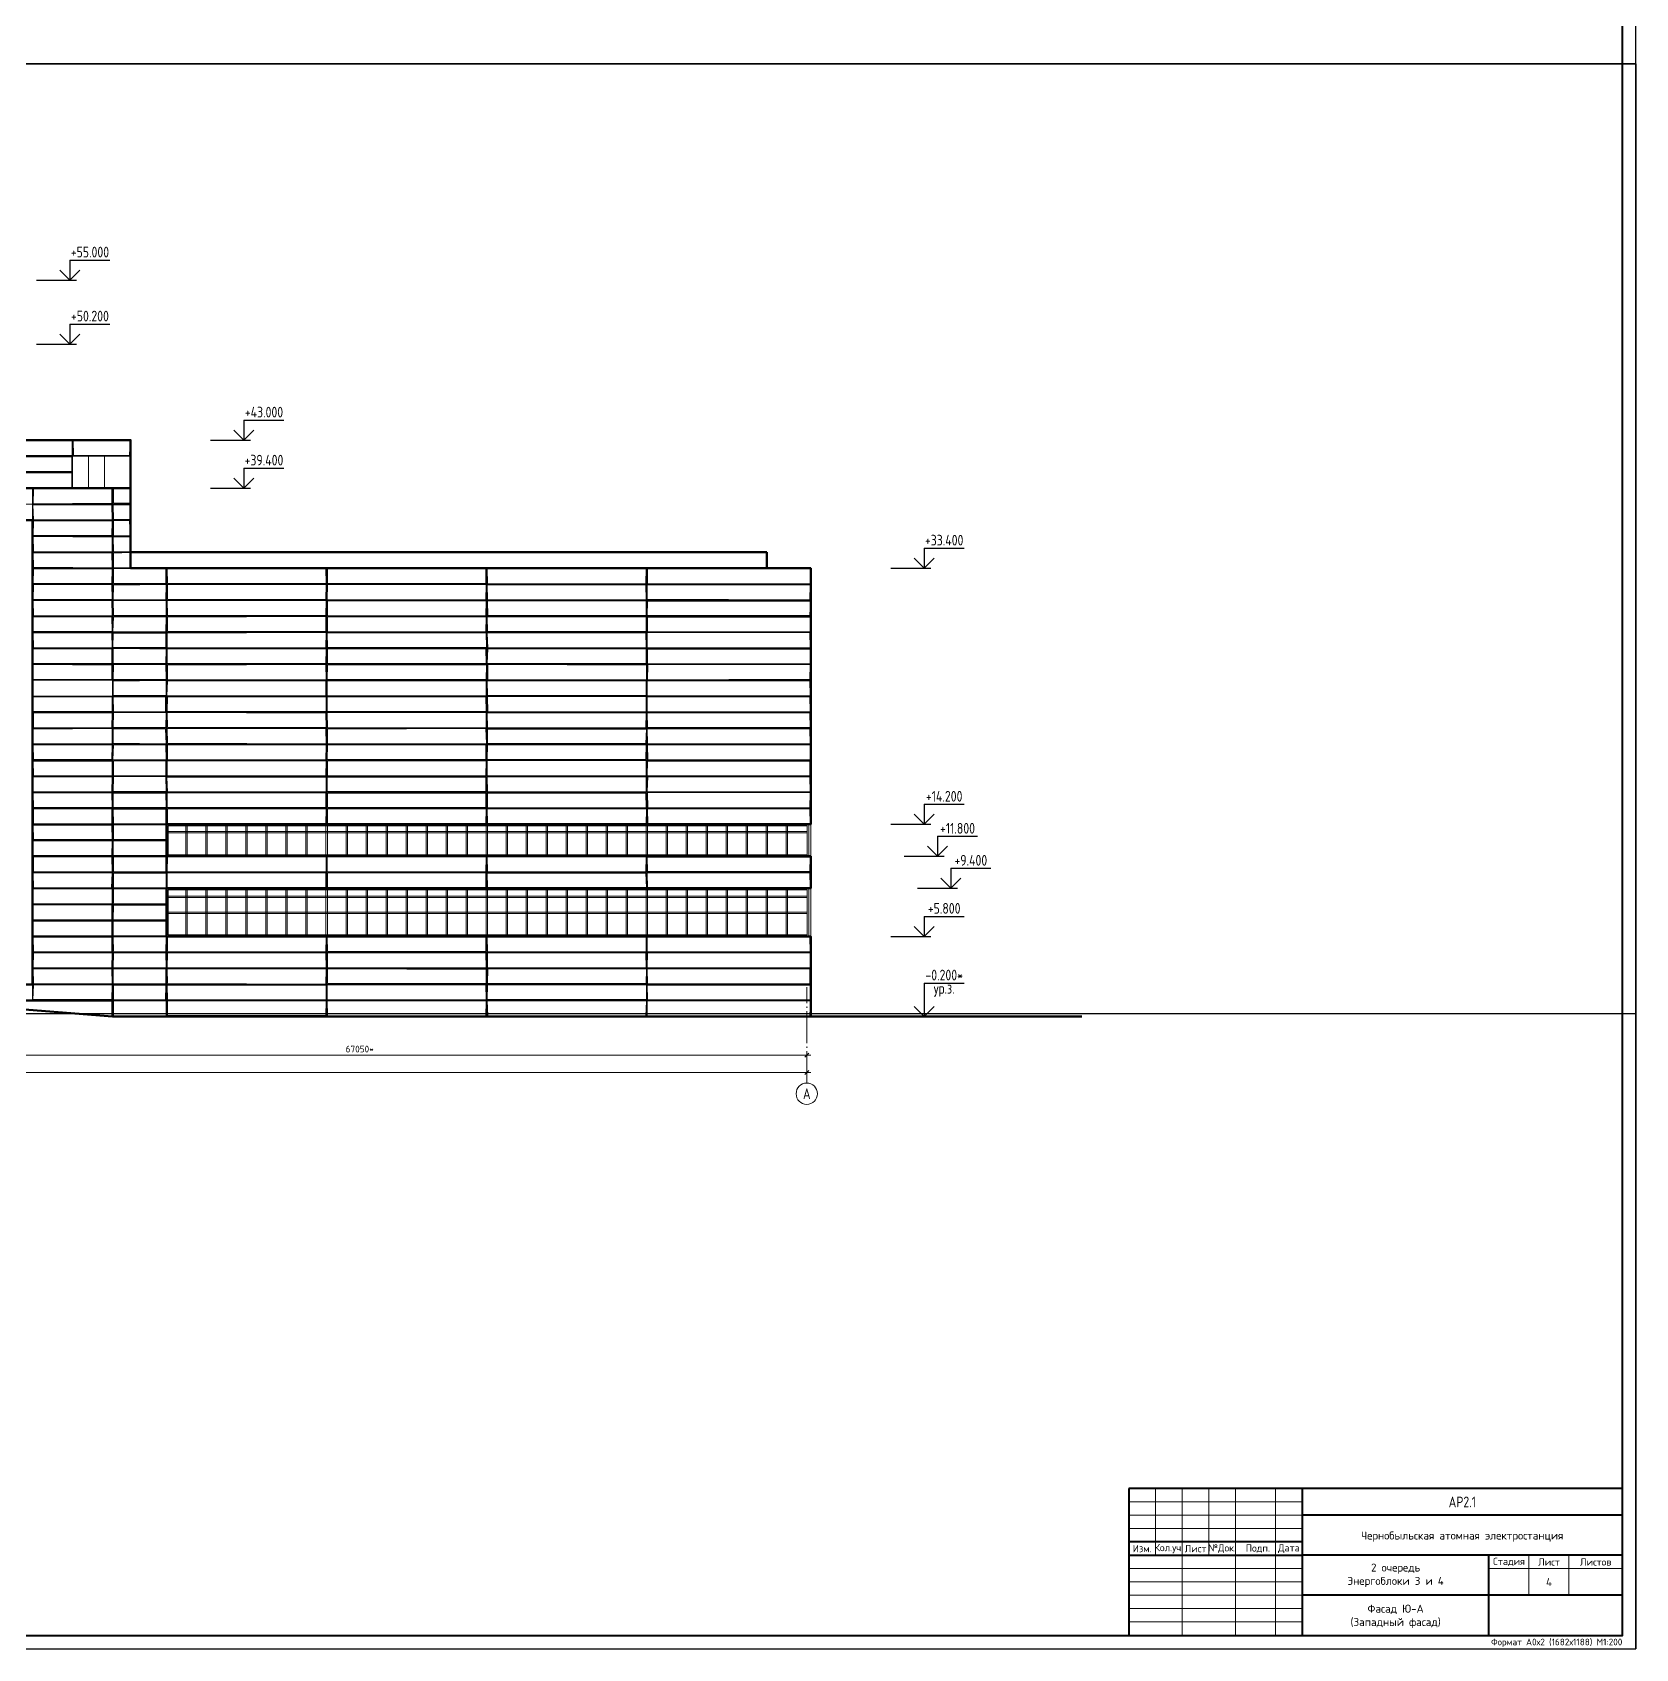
# Model space of a CAD drawing. Extents: x -50000 to 1632000, y -47600 to 308800.
# Drawn here: x 1511780 to 1632000, y -47600 to 73571 of the extents above; entities that cross this region are included whole.
import ezdxf
from ezdxf.enums import TextEntityAlignment as Align

# ---------------------------------------------------------------- set-up
doc = ezdxf.new("R2010")
doc.units = 0
doc.header["$MEASUREMENT"] = 0
doc.linetypes.add('ACAD_ISO04W100', pattern=[30, 24, -3, 0, -3])
doc.layers.get('Defpoints').update_dxf_attribs({"color": 6})
doc.layers.add('1', color=7, linetype='Continuous')
doc.layers.add('2', color=7, linetype='Continuous')
doc.styles.get("Standard").update_dxf_attribs({"font": 'isocpeur.ttf'})
doc.dimstyles.get("Standard").update_dxf_attribs({"dimscale": 200, "dimtxt": 2.5, "dimasz": 1.5, "dimexe": 1.5, "dimexo": 5, "dimgap": 1, "dimtad": 1, "dimtoh": 1, "dimdec": 0, "dimrnd": 10, "dimzin": 0, "dimtxsty": 'Standard', "dimblk": 'OBLIQUE', "dimcen": 1, "dimdle": 1.5, "dimclrd": 256, "dimclre": 256, "dimclrt": 256, "dimadec": 0, "dimazin": 0, "dimtfac": 1, "dimtdec": 0, "dimtix": 1, "dimtmove": 0, "dimatfit": 3, "dimldrblk": 'NONE', "dimfxl": 1, "dimtolj": 1, "dimtzin": 0, "dimlwd": 18, "dimlwe": 18, "dimarcsym": 1})

# ---------------------------------------------------------------- blocks, each defined once
blk = doc.blocks.new('Штамп_ГЧ')
at = {"linetype": 'Continuous', "lineweight": -2}
for p, q in [((0, 55), (-185, 55)), ((-185, 55), (-185, 0)), ((-120, 55), (-120, 45)), ((0, 45), (-120, 45)), ((-120, 45), (-120, 30)), ((-120, 35), (-185, 35)), ((-185, 30), (-120, 30)), ((0, 30), (-120, 30)), ((-120, 30), (-120, 15)), ((-50, 25), (-50, 30)), ((-50, 15), (-50, 25)), ((-120, 15), (-120, 0)), ((-50, 15), (-120, 15)), ((-50, 0), (-50, 15)), ((0, 15), (-50, 15))]:
    blk.add_line(p, q, dxfattribs=at)
at = {"linetype": 'Continuous', "lineweight": 18}
for p, q in [((-175, 55), (-175, 30)), ((-165, 55), (-165, 0)), ((-155, 55), (-155, 30)), ((-145, 55), (-145, 0)), ((-130, 55), (-130, 0)), ((-185, 50), (-120, 50)), ((-185, 45), (-120, 45)), ((-185, 40), (-120, 40)), ((-120, 25), (-185, 25)), ((-35, 25), (-50, 25)), ((-35, 30), (-35, 25)), ((-20, 25), (-35, 25)), ((-35, 25), (-35, 15)), ((-20, 30), (-20, 25)), ((-20, 25), (-20, 15)), ((0, 25), (-20, 25)), ((-120, 20), (-185, 20)), ((-120, 15), (-185, 15)), ((-120, 10), (-185, 10)), ((-120, 5), (-185, 5))]:
    blk.add_line(p, q, dxfattribs=at)
at = {"linetype": 'Continuous', "attachment_point": 5, "line_spacing_factor": 0.8}
for s, insert, char_height in [('Чернобыльская атомная электростанция', (-60, 37), 3), ('Изм.', (-180, 32.5), 2.7), ('Кол.уч.', (-170, 32.5), 2.7), ('Лист', (-160, 32.5), 2.7), ('№Док.', (-150, 32.5), 2.7), (' Подп.', (-137.5, 32.5), 2.7), ('Дата', (-125, 32.5), 2.7), ('Стадия', (-42.5, 27.5), 2.7), ('Лист', (-27.5, 27.5), 2.7), ('Листов', (-10, 27.5), 2.7)]:
    blk.add_mtext(s, dxfattribs=dict(at, insert=insert, char_height=char_height))
blk = doc.blocks.new('_Oblique')
at = {"color": 0, "linetype": 'ByBlock', "lineweight": -2}
blk.add_line((-0.5, -0.5), (0.5, 0.5), dxfattribs=at)
blk = doc.blocks.new('*D49')
at = {"layer": '2', "linetype": 'Continuous', "lineweight": 18, "transparency": 16777216}
blk.add_line((1570150, -3100), (1502500, -3100), dxfattribs=at)
at = {"layer": 'Defpoints', "color": 0, "linetype": 'Continuous', "transparency": 16777216}
for p in [(1502800, 0), (1569850, 0), (1502800, -3100)]:
    blk.add_point(p, dxfattribs=at)
at = {"layer": '2', "linetype": 'Continuous', "lineweight": 18, "transparency": 16777216, "xscale": 300, "yscale": 300, "zscale": 300, "rotation": 180}
blk.add_blockref('_Oblique', (1502800, -3100), dxfattribs=at)
at = {"layer": '2', "linetype": 'Continuous', "lineweight": 18, "transparency": 16777216, "xscale": 300, "yscale": 300, "zscale": 300}
blk.add_blockref('_Oblique', (1569850, -3100), dxfattribs=at)
at = {"layer": '2', "linetype": 'Continuous', "lineweight": 18, "transparency": 16777216, "insert": (1536325, -2650), "char_height": 500, "attachment_point": 5}
blk.add_mtext('\\A1;67050*', dxfattribs=at)
blk = doc.blocks.new('_None')
blk = doc.blocks.new('*D50')
at = {"layer": '2', "linetype": 'Continuous', "lineweight": 18, "transparency": 16777216}
blk.add_line((1570150, -4400), (1379250, -4400), dxfattribs=at)
at = {"layer": 'Defpoints', "color": 0, "linetype": 'Continuous', "transparency": 16777216}
for p in [(1379550, 0), (1569850, 0), (1379550, -4400)]:
    blk.add_point(p, dxfattribs=at)
at = {"layer": '2', "linetype": 'Continuous', "lineweight": 18, "transparency": 16777216, "xscale": 300, "yscale": 300, "zscale": 300, "rotation": 180}
blk.add_blockref('_Oblique', (1379550, -4400), dxfattribs=at)
at = {"layer": '2', "linetype": 'Continuous', "lineweight": 18, "transparency": 16777216, "xscale": 300, "yscale": 300, "zscale": 300}
blk.add_blockref('_Oblique', (1569850, -4400), dxfattribs=at)
at = {"layer": '2', "linetype": 'Continuous', "lineweight": 18, "transparency": 16777216, "insert": (1474700, -3950), "char_height": 500, "attachment_point": 5}
blk.add_mtext('\\A1;190300*', dxfattribs=at)

msp = doc.modelspace()

# ---------------------------------------------------------------- linework, layer by layer
at = {"layer": '2', "linetype": 'Continuous'}
for p, q in [((1513850, 55750), (1514600, 55000)), ((1514600, 56500), (1517600, 56500)), ((1514600, 56500), (1514600, 55000)), ((1514600, 55000), (1515350, 55750)), ((1512100, 55000), (1515100, 55000)), ((1513850, 50950), (1514600, 50200)), ((1514600, 51700), (1517600, 51700)), ((1514600, 51700), (1514600, 50200)), ((1514600, 50200), (1515350, 50950)), ((1512100, 50200), (1515100, 50200)), ((1526900, 43750), (1527650, 43000)), ((1527650, 44500), (1530650, 44500)), ((1527650, 44500), (1527650, 43000)), ((1527650, 43000), (1528400, 43750)), ((1525150, 43000), (1528150, 43000)), ((1526900, 40150), (1527650, 39400)), ((1527650, 40900), (1530650, 40900)), ((1527650, 40900), (1527650, 39400)), ((1527650, 39400), (1528400, 40150)), ((1525150, 39400), (1528150, 39400)), ((1577900, 34150), (1578650, 33400)), ((1578650, 34900), (1581650, 34900)), ((1578650, 34900), (1578650, 33400)), ((1578650, 33400), (1579400, 34150)), ((1576150, 33400), (1579150, 33400)), ((1577900, 14950), (1578650, 14200)), ((1578650, 15700), (1581650, 15700)), ((1578650, 15700), (1578650, 14200)), ((1578650, 14200), (1579400, 14950)), ((1576150, 14200), (1579150, 14200)), ((1578900, 12550), (1579650, 11800)), ((1579650, 13300), (1582650, 13300)), ((1579650, 13300), (1579650, 11800)), ((1579650, 11800), (1580400, 12550)), ((1577150, 11800), (1580150, 11800)), ((1579900, 10150), (1580650, 9400)), ((1580650, 10900), (1583650, 10900)), ((1580650, 10900), (1580650, 9400)), ((1580650, 9400), (1581400, 10150)), ((1578150, 9400), (1581150, 9400)), ((1578650, 7300), (1581650, 7300)), ((1578650, 7300), (1578650, 5800)), ((1577900, 6550), (1578650, 5800)), ((1578650, 5800), (1579400, 6550)), ((1576150, 5800), (1579150, 5800)), ((1578650, 2300), (1581650, 2300)), ((1578650, 2300), (1578650, -200)), ((1577900, 550), (1578650, -200)), ((1578650, -200), (1579400, 550)), ((1576150, -200), (1579150, -200))]:
    msp.add_line(p, q, dxfattribs=at)
at = {"layer": '2', "color": 8, "linetype": 'Continuous', "lineweight": 13}
for p, q in [((1519150, 43000), (1433800, 43000)), ((1514800, 39400), (1514800, 43000)), ((1519150, 41800), (1433800, 41800)), ((1514800, 40600), (1433800, 40600)), ((1519150, 39400), (1433800, 39400)), ((1511800, 39400), (1511800, 25000)), ((1517800, 39400), (1517800, -200)), ((1519150, 33400), (1519150, 39400)), ((1519150, 38200), (1433800, 38200)), ((1519150, 37000), (1433800, 37000)), ((1519150, 35800), (1511800, 35800)), ((1519150, 34600), (1511800, 34600)), ((1570150, 33400), (1511800, 33400)), ((1521850, -200), (1521850, 33400)), ((1533850, 14200), (1533850, 33400)), ((1545850, 14200), (1545850, 33400)), ((1557850, 14200), (1557850, 33400)), ((1570150, 32200), (1511800, 32200)), ((1570150, 31000), (1511800, 31000)), ((1570150, 29800), (1511800, 29800)), ((1570150, 28600), (1511800, 28600)), ((1570150, 27400), (1511800, 27400)), ((1570150, 26200), (1511800, 26200)), ((1511800, 25000), (1570150, 25000)), ((1511800, 1000), (1511800, 23800)), ((1570150, 23800), (1511800, 23800)), ((1570150, 22600), (1511800, 22600)), ((1570150, 21400), (1511800, 21400)), ((1570150, 20200), (1511800, 20200)), ((1570150, 19000), (1511800, 19000)), ((1570150, 17800), (1511800, 17800)), ((1570150, 16600), (1511800, 16600)), ((1570150, 15400), (1511800, 15400)), ((1570150, 14200), (1511800, 14200)), ((1521850, 13000), (1511800, 13000)), ((1570150, 11800), (1511800, 11800)), ((1533850, 9400), (1533850, 11800)), ((1545850, 9400), (1545850, 11800)), ((1557850, 9400), (1557850, 11800)), ((1570150, 10600), (1511800, 10600)), ((1570150, 9400), (1511800, 9400)), ((1521850, 8200), (1511800, 8200)), ((1521850, 7000), (1511800, 7000)), ((1570150, 5800), (1511800, 5800)), ((1533850, -200), (1533850, 5800)), ((1545850, -200), (1545850, 5800)), ((1557850, -200), (1557850, 5800)), ((1570150, 4600), (1511800, 4600)), ((1570150, 3400), (1511800, 3400)), ((1570150, 2200), (1493500, 2200)), ((1493500, 1000), (1570150, 1000))]:
    msp.add_line(p, q, dxfattribs=at)
at = {"layer": '2', "color": 8, "linetype": 'Continuous', "lineweight": 9}
for p, q in [((1508835.6, 42959.5), (1514763.8, 42965.6)), ((1514765.6, 41844.1), (1514763.8, 42965.6)), ((1514848, 42972.9), (1519118.2, 42960.1)), ((1514864.8, 41859.8), (1514848, 42972.9)), ((1519075.8, 41841.2), (1519118.2, 42960.1)), ((1508831.8, 41735.1), (1514736.2, 41740.1)), ((1508856.1, 41854.1), (1514765.6, 41844.1)), ((1514755, 40648.2), (1514736.2, 41740.1)), ((1514864.8, 41859.8), (1519075.8, 41841.2)), ((1508840.1, 40559.6), (1514754.5, 40537.7)), ((1508853.8, 40667.2), (1514755, 40648.2)), ((1514744.4, 39434.7), (1514754.5, 40537.7)), ((1508837.1, 39471.4), (1514744.4, 39434.7)), ((1511839.4, 38234.2), (1511871.5, 39349.8)), ((1511871.5, 39349.8), (1517733.5, 39325.4)), ((1517730.8, 38267.2), (1517733.5, 39325.4)), ((1517858.3, 38265), (1517862.7, 39347.3)), ((1517862.7, 39347.3), (1519104.4, 39329.9)), ((1519112.6, 38268.3), (1519104.4, 39329.9)), ((1511829.9, 38142.3), (1517741.2, 38129.8)), ((1511857.8, 37033.1), (1511829.9, 38142.3)), ((1511839.4, 38234.2), (1517730.8, 38267.2)), ((1517770.8, 37031.4), (1517741.2, 38129.8)), ((1517832.8, 38129.9), (1519086.6, 38144)), ((1517863.9, 37062), (1517832.8, 38129.9)), ((1517858.3, 38265), (1519112.6, 38268.3)), ((1519080.6, 37057.5), (1519086.6, 38144)), ((1511833.9, 35859.4), (1511859.8, 36927.5)), ((1511857.8, 37033.1), (1517770.8, 37031.4)), ((1511859.8, 36927.5), (1517768.3, 36950.7)), ((1517753.4, 35859.6), (1517768.3, 36950.7)), ((1517863.9, 37062), (1519080.6, 37057.5)), ((1517864.5, 35828), (1517868.1, 36972.5)), ((1517868.1, 36972.5), (1519076.9, 36971.3)), ((1519121.1, 35849.5), (1519076.9, 36971.3)), ((1511833.9, 35859.4), (1517753.4, 35859.6)), ((1511850.1, 35764.4), (1517775, 35734.2)), ((1511866.3, 34642.3), (1511850.1, 35764.4)), ((1517761.6, 34630.4), (1517775, 35734.2)), ((1517845.3, 35738.5), (1519124.4, 35734.7)), ((1517863.9, 34633.8), (1517845.3, 35738.5)), ((1517864.5, 35828), (1519121.1, 35849.5)), ((1519083.6, 34653.9), (1519124.4, 35734.7)), ((1511842.5, 34553.7), (1517743.1, 34528.5)), ((1511874.2, 33473.3), (1511842.5, 34553.7)), ((1511866.3, 34642.3), (1517761.6, 34630.4)), ((1517759.9, 33426.3), (1517743.1, 34528.5)), ((1517857.7, 34527.1), (1519108, 34564.8)), ((1517865.8, 33442.5), (1517857.7, 34527.1)), ((1517863.9, 34633.8), (1519083.6, 34653.9)), ((1519110, 33437.7), (1519108, 34564.8)), ((1511800, 33400), (1511874.2, 33473.3)), ((1511849.8, 32248.7), (1511871.1, 33347.6)), ((1511871.1, 33347.6), (1517766.1, 33334.5)), ((1511874.2, 33473.3), (1517759.9, 33426.3)), ((1517737.8, 32250.4), (1517766.1, 33334.5)), ((1517861.3, 32269.1), (1517866.1, 33369.8)), ((1517865.8, 33442.5), (1519110, 33437.7)), ((1517866.1, 33369.8), (1521789.8, 33352)), ((1521788.7, 32241.2), (1521789.8, 33352)), ((1521882.1, 33336.8), (1533775.3, 33354.9)), ((1521915.5, 32271), (1521882.1, 33336.8)), ((1533824.3, 32262.2), (1533775.3, 33354.9)), ((1533905.3, 32246.1), (1533909.1, 33366.2)), ((1533909.1, 33366.2), (1545783.3, 33357.2)), ((1545786.8, 32258.7), (1545783.3, 33357.2)), ((1545879.1, 33368.6), (1557806.9, 33371.1)), ((1545910.7, 32235.1), (1545879.1, 33368.6)), ((1557782.5, 32259.4), (1557806.9, 33371.1)), ((1557911.1, 33350.4), (1570123, 33345.7)), ((1557918.6, 32225.2), (1557911.1, 33350.4)), ((1570098.7, 32225.8), (1570123, 33345.7)), ((1511849.8, 32248.7), (1517737.8, 32250.4)), ((1511855.7, 31052.4), (1511856, 32172.9)), ((1511856, 32172.9), (1517733.5, 32172.1)), ((1517763.6, 31065.6), (1517733.5, 32172.1)), ((1517853.4, 31040.7), (1517859.2, 32134.4)), ((1517859.2, 32134.4), (1521804, 32165.5)), ((1517861.3, 32269.1), (1521788.7, 32241.2)), ((1521788.6, 31029.4), (1521804, 32165.5)), ((1521906, 31066.9), (1521908.6, 32162.1)), ((1521908.6, 32162.1), (1533817.9, 32166.9)), ((1521915.5, 32271), (1533824.3, 32262.2)), ((1533789.2, 31062.4), (1533817.9, 32166.9)), ((1533883.8, 31051.8), (1533905.3, 32165.2)), ((1533905.3, 32246.1), (1545786.8, 32258.7)), ((1533905.3, 32165.2), (1545797, 32147.8)), ((1545776.2, 31029.8), (1545797, 32147.8)), ((1545884.1, 32161.9), (1557782.8, 32147.6)), ((1545916.9, 31047.4), (1545884.1, 32161.9)), ((1545910.7, 32235.1), (1557782.5, 32259.4)), ((1557793.9, 31039.6), (1557782.8, 32147.6)), ((1557879.3, 31069.7), (1557884.3, 32132.3)), ((1557884.3, 32132.3), (1570094.6, 32157.1)), ((1557918.6, 32225.2), (1570098.7, 32225.8)), ((1570082.6, 31035.9), (1570094.6, 32157.1)), ((1511840.9, 30967.9), (1517738.1, 30949.4)), ((1511872.7, 29836), (1511840.9, 30967.9)), ((1511855.7, 31052.4), (1517763.6, 31065.6)), ((1517756.8, 29845), (1517738.1, 30949.4)), ((1517847.9, 30967.7), (1521808, 30973.6)), ((1517868.2, 29856.6), (1517847.9, 30967.7)), ((1517853.4, 31040.7), (1521788.6, 31029.4)), ((1521804.1, 29851.9), (1521808, 30973.6)), ((1521902.3, 30946.4), (1533806.6, 30969.9)), ((1521923.1, 29869.7), (1521902.3, 30946.4)), ((1521906, 31066.9), (1533789.2, 31062.4)), ((1533787.8, 29844.4), (1533806.6, 30969.9)), ((1533850, 31000), (1533921.4, 30925.2)), ((1533883.8, 31051.8), (1545776.2, 31029.8)), ((1533921.4, 30925.2), (1545797.1, 30943.2)), ((1533923.1, 29831.2), (1533921.4, 30925.2)), ((1545781.6, 29853.1), (1545797.1, 30943.2)), ((1545913.1, 30945.5), (1557810, 30947.8)), ((1545923.2, 29846.3), (1545913.1, 30945.5)), ((1545916.9, 31047.4), (1557793.9, 31039.6)), ((1557817.6, 29841.4), (1557810, 30947.8)), ((1557879.3, 31069.7), (1570082.6, 31035.9)), ((1557885.9, 29849.3), (1557896, 30936.6)), ((1557896, 30936.6), (1570121.4, 30929.7)), ((1570079.4, 29855.6), (1570121.4, 30929.7)), ((1511828.6, 28642), (1511851.9, 29763)), ((1511851.9, 29763), (1517732.4, 29748.5)), ((1511872.7, 29836), (1517756.8, 29845)), ((1517771.3, 28656), (1517732.4, 29748.5)), ((1517825.3, 28652.7), (1517858.3, 29725.4)), ((1517858.3, 29725.4), (1521821.7, 29761.5)), ((1517868.2, 29856.6), (1521804.1, 29851.9)), ((1521786.1, 28638.9), (1521821.7, 29761.5)), ((1521850, 29800), (1521923.1, 29869.7)), ((1521906, 29731.9), (1533782.8, 29767.3)), ((1521909.6, 28666.8), (1521906, 29731.9)), ((1521923.1, 29869.7), (1533787.8, 29844.4)), ((1533794, 28644.3), (1533782.8, 29767.3)), ((1533912.7, 28641.6), (1533919, 29731.6)), ((1533919, 29731.6), (1545802.5, 29751.3)), ((1533923.1, 29831.2), (1545781.6, 29853.1)), ((1545780.6, 28636.7), (1545802.5, 29751.3)), ((1545881.4, 29742.6), (1557803.9, 29760.9)), ((1545907.4, 28649.9), (1545881.4, 29742.6)), ((1545923.2, 29846.3), (1557817.6, 29841.4)), ((1557799.7, 28657.4), (1557803.9, 29760.9)), ((1557885.9, 29849.3), (1570079.4, 29855.6)), ((1557907.9, 29725.9), (1570106.9, 29739.5)), ((1557910, 28642.4), (1557907.9, 29725.9)), ((1570102.3, 28626.6), (1570106.9, 29739.5)), ((1511828.6, 28642), (1517771.3, 28656)), ((1511841.5, 28554.8), (1517733.3, 28537.4)), ((1511867.8, 27454.2), (1511841.5, 28554.8)), ((1517768, 27426.6), (1517733.3, 28537.4)), ((1517825.3, 28652.7), (1521786.1, 28638.9)), ((1517827.7, 27448.1), (1517846.9, 28535)), ((1517846.9, 28535), (1521782, 28528.1)), ((1521796.5, 27474.1), (1521782, 28528.1)), ((1521890, 28533.7), (1533813.8, 28570.4)), ((1521902.7, 27437.1), (1521890, 28533.7)), ((1521909.6, 28666.8), (1533794, 28644.3)), ((1533794.1, 27465.7), (1533813.8, 28570.4)), ((1533895.5, 28529.2), (1545820.6, 28552.6)), ((1533922.5, 27472.8), (1533895.5, 28529.2)), ((1533912.7, 28641.6), (1545780.6, 28636.7)), ((1545824.2, 27441.6), (1545820.6, 28552.6)), ((1545893.6, 28527.5), (1557780.1, 28545.6)), ((1545923.5, 27433.5), (1545893.6, 28527.5)), ((1545907.4, 28649.9), (1557799.7, 28657.4)), ((1557808.9, 27448.6), (1557780.1, 28545.6)), ((1557877.3, 27457.5), (1557890, 28559.4)), ((1557890, 28559.4), (1570086.5, 28574.7)), ((1557910, 28642.4), (1570102.3, 28626.6)), ((1570114.4, 27440.7), (1570086.5, 28574.7)), ((1511829, 27357.4), (1517753.4, 27345.6)), ((1511842.7, 26263.6), (1511829, 27357.4)), ((1511867.8, 27454.2), (1517768, 27426.6)), ((1517731.5, 26249), (1517753.4, 27345.6)), ((1517827.7, 27448.1), (1521796.5, 27474.1)), ((1517839.6, 27367.5), (1521821.8, 27331)), ((1517842, 26252.5), (1517839.6, 27367.5)), ((1521801.1, 26249.2), (1521821.8, 27331)), ((1521891.3, 26256.4), (1521901.2, 27348.6)), ((1521901.2, 27348.6), (1533805.5, 27357.9)), ((1521902.7, 27437.1), (1533794.1, 27465.7)), ((1533792.6, 26252.6), (1533805.5, 27357.9)), ((1533850, 27400), (1533922.5, 27472.8)), ((1533907.6, 26251.3), (1533922.8, 27361.9)), ((1533922.5, 27472.8), (1545824.2, 27441.6)), ((1533922.8, 27361.9), (1545786.3, 27346.7)), ((1545797.1, 26246.8), (1545786.3, 27346.7)), ((1545889.3, 26274.4), (1545922.9, 27345.7)), ((1545922.9, 27345.7), (1557801.3, 27345.5)), ((1545923.5, 27433.5), (1557808.9, 27448.6)), ((1557800.3, 26257), (1557801.3, 27345.5)), ((1557877.3, 27457.5), (1570114.4, 27440.7)), ((1557910.7, 26229.9), (1557912.6, 27340.7)), ((1557912.6, 27340.7), (1570092.3, 27330)), ((1570115.7, 26239.4), (1570092.3, 27330)), ((1511830.8, 25044.4), (1511838, 26172)), ((1511838, 26172), (1517732.4, 26133)), ((1511842.7, 26263.6), (1517731.5, 26249)), ((1517745.5, 25065.6), (1517732.4, 26133)), ((1517842, 26252.5), (1521801.1, 26249.2)), ((1517848.2, 25064.8), (1517870.3, 26162)), ((1517870.3, 26162), (1521803.1, 26168.5)), ((1521806.8, 25070.6), (1521803.1, 26168.5)), ((1521891.3, 26256.4), (1533792.6, 26252.6)), ((1521911.5, 26128.8), (1533794.2, 26171.4)), ((1521921.1, 25030.2), (1521911.5, 26128.8)), ((1533800.9, 25026.6), (1533794.2, 26171.4)), ((1533883.7, 25069.8), (1533912, 26126.2)), ((1533907.6, 26251.3), (1545797.1, 26246.8)), ((1533912, 26126.2), (1545823.9, 26163)), ((1545814.6, 25059.4), (1545823.9, 26163)), ((1545889.3, 26274.4), (1557800.3, 26257)), ((1545923, 26174.8), (1557820.8, 26132.5)), ((1545924.7, 25027.2), (1545923, 26174.8)), ((1557819.4, 25058.5), (1557820.8, 26132.5)), ((1557910.7, 26229.9), (1570115.7, 26239.4)), ((1557914.1, 25030.2), (1557918.8, 26162)), ((1557918.8, 26162), (1570095.3, 26173)), ((1570077.3, 25070.8), (1570095.3, 26173)), ((1511830.8, 25044.4), (1517745.5, 25065.6)), ((1517834.2, 24931.2), (1521824.5, 24973.2)), ((1517849.7, 23869.9), (1517834.2, 24931.2)), ((1517848.2, 25064.8), (1521806.8, 25070.6)), ((1521812, 23848.2), (1521824.5, 24973.2)), ((1521875.9, 23839.6), (1521920.5, 24964.2)), ((1521920.5, 24964.2), (1533794.7, 24942)), ((1521921.1, 25030.2), (1533800.9, 25026.6)), ((1533780.9, 23838.1), (1533794.7, 24942)), ((1533881, 23864.3), (1533896.8, 24955.6)), ((1533883.7, 25069.8), (1545814.6, 25059.4)), ((1533896.8, 24955.6), (1545799.8, 24960.6)), ((1545805.3, 23842.2), (1545799.8, 24960.6)), ((1545875.1, 24931.5), (1557802.8, 24966.5)), ((1545914, 23868.2), (1545875.1, 24931.5)), ((1545924.7, 25027.2), (1557819.4, 25058.5)), ((1557815.3, 23850), (1557802.8, 24966.5)), ((1557880.6, 24944.7), (1570085.2, 24956.5)), ((1557890.5, 23831.3), (1557880.6, 24944.7)), ((1557914.1, 25030.2), (1570077.3, 25070.8)), ((1570150, 25000), (1570077.3, 25070.8)), ((1570094, 23851.5), (1570085.2, 24956.5)), ((1511840.5, 22670.2), (1511849.5, 23727.1)), ((1511849.5, 23727.1), (1517770.2, 23761)), ((1517772.5, 22653.5), (1517770.2, 23761)), ((1517848.9, 23744.6), (1521776.4, 23746.3)), ((1517863.7, 22647.7), (1517848.9, 23744.6)), ((1517849.7, 23869.9), (1521812, 23848.2)), ((1521778, 22636.6), (1521776.4, 23746.3)), ((1521875.9, 23839.6), (1533780.9, 23838.1)), ((1521888.3, 22654.2), (1521906.1, 23763.6)), ((1521906.1, 23763.6), (1533803.5, 23756.5)), ((1533824.7, 22669.5), (1533803.5, 23756.5)), ((1533877.8, 23728.5), (1545787.6, 23751.1)), ((1533880.9, 22672.2), (1533877.8, 23728.5)), ((1533881, 23864.3), (1545805.3, 23842.2)), ((1545797.9, 22659.7), (1545787.6, 23751.1)), ((1545914, 23868.2), (1557815.3, 23850)), ((1545921.2, 23774.3), (1557796.4, 23773.4)), ((1545922.6, 22632.8), (1545921.2, 23774.3)), ((1557801.9, 22634.4), (1557796.4, 23773.4)), ((1557890.5, 23831.3), (1570094, 23851.5)), ((1557891.1, 22634.3), (1557892.2, 23746.3)), ((1557892.2, 23746.3), (1570089.7, 23758)), ((1570095.7, 22654), (1570089.7, 23758)), ((1511840.5, 22670.2), (1517772.5, 22653.5)), ((1511863.6, 22550.1), (1517762, 22556)), ((1511875, 21439.1), (1511863.6, 22550.1)), ((1517735.5, 21431.4), (1517762, 22556)), ((1517853.9, 21449.2), (1517862.1, 22568.6)), ((1517862.1, 22568.6), (1521819.9, 22574)), ((1517863.7, 22647.7), (1521778, 22636.6)), ((1521790.5, 21471.3), (1521819.9, 22574)), ((1521888.3, 22654.2), (1533824.7, 22669.5)), ((1521902.3, 22572.2), (1533786.1, 22535.5)), ((1521906.3, 21469.5), (1521902.3, 22572.2)), ((1533824.1, 21464), (1533786.1, 22535.5)), ((1533880.9, 22672.2), (1545797.9, 22659.7)), ((1533896.4, 22574.8), (1545803.2, 22561.6)), ((1533900.4, 21433.9), (1533896.4, 22574.8)), ((1545810.5, 21450.3), (1545803.2, 22561.6)), ((1545894.2, 22529.5), (1557797, 22552.9)), ((1545900, 21433.3), (1545894.2, 22529.5)), ((1545922.6, 22632.8), (1557801.9, 22634.4)), ((1557775.8, 21427.2), (1557797, 22552.9)), ((1557880, 22563.9), (1570085.5, 22537.3)), ((1557899.5, 21453.4), (1557880, 22563.9)), ((1557891.1, 22634.3), (1570095.7, 22654)), ((1570096, 21465.7), (1570085.5, 22537.3)), ((1511827.5, 21326.4), (1517771.6, 21369.6)), ((1511842, 20226.4), (1511827.5, 21326.4)), ((1511875, 21439.1), (1517735.5, 21431.4)), ((1517769.7, 20258.6), (1517771.6, 21369.6)), ((1517834.2, 20272.2), (1517838.7, 21348.6)), ((1517838.7, 21348.6), (1521777.3, 21336.2)), ((1517853.9, 21449.2), (1521790.5, 21471.3)), ((1521820.5, 20233.4), (1521777.3, 21336.2)), ((1521902.3, 21371.4), (1533783.5, 21365.8)), ((1521912.8, 20274.7), (1521902.3, 21371.4)), ((1521906.3, 21469.5), (1533824.1, 21464)), ((1533820, 20229), (1533783.5, 21365.8)), ((1533900.4, 21433.9), (1545810.5, 21450.3)), ((1533913.5, 21338.9), (1545781.8, 21374)), ((1533918.6, 20234.7), (1533913.5, 21338.9)), ((1545822.4, 20259.4), (1545781.8, 21374)), ((1545900, 21433.3), (1557775.8, 21427.2)), ((1545907, 20262.8), (1545907.4, 21340.2)), ((1545907.4, 21340.2), (1557820.8, 21335.8)), ((1557787.4, 20265.7), (1557820.8, 21335.8)), ((1557888.4, 21359.7), (1570075.8, 21360.3)), ((1557902.6, 20249), (1557888.4, 21359.7)), ((1557899.5, 21453.4), (1570096, 21465.7)), ((1570097, 20240.3), (1570075.8, 21360.3)), ((1511832.4, 20138.7), (1517771.7, 20159.9)), ((1511869.1, 19066.7), (1511832.4, 20138.7)), ((1511842, 20226.4), (1517769.7, 20258.6)), ((1517729.4, 19057.6), (1517771.7, 20159.9)), ((1517869.6, 20140.3), (1517828.8, 19030.6)), ((1517834.2, 20272.2), (1521820.5, 20233.4)), ((1521780.5, 20147.7), (1517869.6, 20140.3)), ((1521824.4, 19032.8), (1521780.5, 20147.7)), ((1521904.8, 20144.8), (1533805.8, 20139.4)), ((1521921.2, 19047.1), (1521904.8, 20144.8)), ((1521912.8, 20274.7), (1533820, 20229)), ((1533794.9, 19034.2), (1533805.8, 20139.4)), ((1533887.8, 19060.8), (1533901, 20166)), ((1533901, 20166), (1545782.8, 20150.3)), ((1533918.6, 20234.7), (1545822.4, 20259.4)), ((1545790.1, 19053.7), (1545782.8, 20150.3)), ((1545890.4, 19054.6), (1545910.4, 20164.6)), ((1545907, 20262.8), (1557787.4, 20265.7)), ((1545910.4, 20164.6), (1557810.7, 20157.3)), ((1557789.8, 19073.5), (1557810.7, 20157.3)), ((1557902.6, 20249), (1570097, 20240.3)), ((1557907.1, 20154.3), (1570110, 20158.1)), ((1557923.1, 19058.7), (1557907.1, 20154.3)), ((1511850.2, 18930.2), (1517762.8, 18943.5)), ((1511861.3, 17863.3), (1511850.2, 18930.2)), ((1511869.1, 19066.7), (1517729.4, 19057.6)), ((1517764.5, 17844.5), (1517762.8, 18943.5)), ((1517828.8, 19030.6), (1521824.4, 19032.8)), ((1517862.6, 17869.5), (1517864, 18927.1)), ((1517864, 18927.1), (1521779.6, 18950.4)), ((1521794.2, 17845.5), (1521779.6, 18950.4)), ((1521881.9, 18966.6), (1533821.4, 18950)), ((1521895, 17841.6), (1521881.9, 18966.6)), ((1521921.2, 19047.1), (1533794.9, 19034.2)), ((1533796.8, 17845.4), (1533821.4, 18950)), ((1533887.8, 19060.8), (1545790.1, 19053.7)), ((1533900.5, 17855.3), (1533900.9, 18926.9)), ((1533900.9, 18926.9), (1545807.2, 18951.7)), ((1545783.7, 17833.2), (1545807.2, 18951.7)), ((1545875.9, 17856.9), (1545881.6, 18973.4)), ((1545881.6, 18973.4), (1557803, 18967.8)), ((1545890.4, 19054.6), (1557789.8, 19073.5)), ((1557802.3, 17841.4), (1557803, 18967.8)), ((1557893.2, 17829.6), (1557910.1, 18939.6)), ((1557910.1, 18939.6), (1570082.2, 18926.9)), ((1557923.1, 19058.7), (1570114.9, 19034.9)), ((1570075.9, 17839.9), (1570082.2, 18926.9)), ((1511841.8, 17741.3), (1517760.7, 17763.3)), ((1511854, 16632.4), (1511841.8, 17741.3)), ((1511861.3, 17863.3), (1517764.5, 17844.5)), ((1517752.7, 16628.5), (1517760.7, 17763.3)), ((1517853.1, 16648.2), (1517862.6, 17772.1)), ((1517862.6, 17869.5), (1521794.2, 17845.5)), ((1517862.6, 17772.1), (1521784.6, 17749.9)), ((1521817.2, 16667.1), (1521784.6, 17749.9)), ((1521875.7, 17734.9), (1533817.9, 17731)), ((1521910.6, 16646.3), (1521875.7, 17734.9)), ((1521895, 17841.6), (1533796.8, 17845.4)), ((1533816.1, 16664.8), (1533817.9, 17731)), ((1533894.1, 16662.1), (1533896.9, 17731.9)), ((1533896.9, 17731.9), (1545777, 17739.2)), ((1533900.5, 17855.3), (1545783.7, 17833.2)), ((1545787.7, 16669), (1545777, 17739.2)), ((1545875.9, 17856.9), (1557802.3, 17841.4)), ((1545887.2, 17769.3), (1557811, 17768)), ((1545905.3, 16659.5), (1545887.2, 17769.3)), ((1557817, 16627.5), (1557811, 17768)), ((1557891.4, 16650.9), (1557920.5, 17769.2)), ((1557893.2, 17829.6), (1570075.9, 17839.9)), ((1557920.5, 17769.2), (1570086.2, 17757.8)), ((1570101.3, 16633.6), (1570086.2, 17757.8)), ((1511842.3, 16567.4), (1517740.8, 16539.2)), ((1511871, 15458.8), (1511842.3, 16567.4)), ((1511854, 16632.4), (1517752.7, 16628.5)), ((1517761.8, 15467.2), (1517740.8, 16539.2)), ((1517834.7, 15453.2), (1517850.6, 16532.6)), ((1517850.6, 16532.6), (1521794.6, 16535.7)), ((1517853.1, 16648.2), (1521817.2, 16667.1)), ((1521810.3, 15468.7), (1521794.6, 16535.7)), ((1521889.8, 15457.8), (1521894.5, 16556.8)), ((1521894.5, 16556.8), (1533796.6, 16538.2)), ((1521910.6, 16646.3), (1533816.1, 16664.8)), ((1533777.9, 15456.8), (1533796.6, 16538.2)), ((1533894.1, 16662.1), (1545787.7, 16669)), ((1533908.5, 15473.5), (1533921.3, 16535.5)), ((1533921.3, 16535.5), (1545789.3, 16527.6)), ((1545787.8, 15459.2), (1545789.3, 16527.6)), ((1545905.3, 16659.5), (1557817, 16627.5)), ((1545911.8, 16528.4), (1557790, 16528.6)), ((1545913.4, 15445.1), (1545911.8, 16528.4)), ((1557798.7, 15463.2), (1557790, 16528.6)), ((1557891.4, 16650.9), (1570101.3, 16633.6)), ((1557907.5, 16551.2), (1570100.1, 16573.3)), ((1557924.9, 15427.2), (1557907.5, 16551.2)), ((1570076.9, 15428.8), (1570100.1, 16573.3)), ((1511869.1, 14246.4), (1511871.2, 15337.9)), ((1511871, 15458.8), (1517761.8, 15467.2)), ((1511871.2, 15337.9), (1517734.3, 15362.7)), ((1517733, 14272.3), (1517734.3, 15362.7)), ((1517834.7, 15453.2), (1521810.3, 15468.7)), ((1517839.5, 15333), (1521802.8, 15332.4)), ((1517869.3, 14245), (1517839.5, 15333)), ((1521785.7, 14229.1), (1521802.8, 15332.4)), ((1521889.8, 15457.8), (1533777.9, 15456.8)), ((1521911.6, 15339.1), (1533819.5, 15349.1)), ((1521921.6, 14264.2), (1521911.6, 15339.1)), ((1533783, 14231.1), (1533819.5, 15349.1)), ((1533904.8, 14241.1), (1533919.7, 15346.3)), ((1533908.5, 15473.5), (1545787.8, 15459.2)), ((1533919.7, 15346.3), (1545804.8, 15366.2)), ((1545795.5, 14254.7), (1545804.8, 15366.2)), ((1545893.8, 15348.3), (1557823.5, 15335.8)), ((1545914.1, 14274.6), (1545893.8, 15348.3)), ((1545913.4, 15445.1), (1557798.7, 15463.2)), ((1557801.5, 14240.4), (1557823.5, 15335.8)), ((1557898.2, 15354.3), (1570078.8, 15364)), ((1557924, 14253.9), (1557898.2, 15354.3)), ((1557924.9, 15427.2), (1570076.9, 15428.8)), ((1570098.6, 14231.5), (1570078.8, 15364)), ((1511837.7, 14125.5), (1517746.6, 14143.4)), ((1511860.5, 13058.3), (1511837.7, 14125.5)), ((1511869.1, 14246.4), (1517733, 14272.3)), ((1517771.9, 13062.5), (1517746.6, 14143.4)), ((1517865.1, 13070.6), (1517872.2, 14156.3)), ((1517869.3, 14245), (1521785.7, 14229.1)), ((1517872.2, 14156.3), (1521791.1, 14157)), ((1521784, 13068.5), (1521791.1, 14157)), ((1521921.6, 14264.2), (1533783, 14231.1)), ((1533904.8, 14241.1), (1545795.5, 14254.7)), ((1545914.1, 14274.6), (1557801.5, 14240.4)), ((1557924, 14253.9), (1570098.6, 14231.5)), ((1511831.2, 12956.8), (1517774.8, 12927.8)), ((1511849.7, 11865.9), (1511831.2, 12956.8)), ((1511860.5, 13058.3), (1517771.9, 13062.5)), ((1517742.9, 11851.5), (1517774.8, 12927.8)), ((1517830.1, 11854), (1517845.9, 12963)), ((1517845.9, 12963), (1521815.4, 12937.6)), ((1517865.1, 13070.6), (1521784, 13068.5)), ((1521824.2, 11856.9), (1521815.4, 12937.6)), ((1511849.7, 11865.9), (1517742.9, 11851.5)), ((1511863.1, 10650.4), (1511864.3, 11773.4)), ((1511864.3, 11773.4), (1517732.4, 11732.9)), ((1517771.7, 10643.1), (1517732.4, 11732.9)), ((1517830.1, 11854), (1521824.2, 11856.9)), ((1517860.5, 10642.4), (1517862.2, 11766.6)), ((1517862.2, 11766.6), (1521803, 11744.6)), ((1521801.4, 10667.5), (1521803, 11744.6)), ((1521883.3, 10665.9), (1521916.2, 11760.1)), ((1521916.2, 11760.1), (1533813.9, 11726.8)), ((1533802, 10642.2), (1533813.9, 11726.8)), ((1533896.6, 11755.1), (1545797.9, 11726.8)), ((1533896.7, 10656.8), (1533896.6, 11755.1)), ((1545784.8, 10637.2), (1545797.9, 11726.8)), ((1545877.1, 11742.7), (1557799.1, 11764.6)), ((1545917.6, 10665.1), (1545877.1, 11742.7)), ((1557790.7, 10634.4), (1557799.1, 11764.6)), ((1557881.7, 11731.2), (1570114.1, 11743)), ((1557912.8, 10659.3), (1557881.7, 11731.2)), ((1570086.8, 10649.8), (1570114.1, 11743)), ((1511842, 10540.7), (1517766, 10573.9)), ((1511861.9, 9447.2), (1511842, 10540.7)), ((1511863.1, 10650.4), (1517771.7, 10643.1)), ((1517726.9, 9465), (1517766, 10573.9)), ((1517859, 10525.2), (1521805.8, 10540.5)), ((1517864.5, 9437.8), (1517859, 10525.2)), ((1517860.5, 10642.4), (1521801.4, 10667.5)), ((1521813.1, 9447.2), (1521805.8, 10540.5)), ((1521883.3, 10665.9), (1533802, 10642.2)), ((1521883.9, 10563.6), (1533795.5, 10544)), ((1521892.7, 9464.5), (1521883.9, 10563.6)), ((1533784.4, 9465.9), (1533795.5, 10544)), ((1533896.7, 10656.8), (1545784.8, 10637.2)), ((1533911.8, 9428.7), (1533915.2, 10546.3)), ((1533915.2, 10546.3), (1545780, 10562.8)), ((1545787.5, 9443.6), (1545780, 10562.8)), ((1545894, 10534.2), (1557777.4, 10538.3)), ((1545906.5, 9473.1), (1545894, 10534.2)), ((1545917.6, 10665.1), (1557790.7, 10634.4)), ((1557821.1, 9447.2), (1557777.4, 10538.3)), ((1557875.9, 10532.7), (1570083.2, 10552.5)), ((1557908.4, 9432.9), (1557875.9, 10532.7)), ((1557912.8, 10659.3), (1570086.8, 10649.8)), ((1570103, 9460), (1570083.2, 10552.5)), ((1511836.9, 9371.9), (1517761.7, 9337.5)), ((1511853, 8236.5), (1511836.9, 9371.9)), ((1511861.9, 9447.2), (1517726.9, 9465)), ((1517759.7, 8273.3), (1517761.7, 9337.5)), ((1517859.3, 9362.9), (1521791.6, 9352.8)), ((1517872.3, 8255.8), (1517859.3, 9362.9)), ((1517864.5, 9437.8), (1521813.1, 9447.2)), ((1521821, 8244.3), (1521791.6, 9352.8)), ((1521892.7, 9464.5), (1533784.4, 9465.9)), ((1533911.8, 9428.7), (1545787.5, 9443.6)), ((1545906.5, 9473.1), (1557821.1, 9447.2)), ((1557908.4, 9432.9), (1570103, 9460)), ((1511827.5, 7071.6), (1511843.2, 8169.9)), ((1511843.2, 8169.9), (1517736.6, 8146.5)), ((1511853, 8236.5), (1517759.7, 8273.3)), ((1517732.2, 7032.5), (1517736.6, 8146.5)), ((1517843.7, 7042), (1517864.8, 8145.4)), ((1517864.8, 8145.4), (1521788, 8143.9)), ((1517872.3, 8255.8), (1521821, 8244.3)), ((1521795.9, 7042.7), (1521788, 8143.9)), ((1511827.5, 7071.6), (1517732.2, 7032.5)), ((1511829.2, 6932.4), (1517753.2, 6943.2)), ((1511853.4, 5868.8), (1511829.2, 6932.4)), ((1517745.2, 5851.2), (1517753.2, 6943.2)), ((1517838.2, 6928.9), (1521778.6, 6941.3)), ((1517852.5, 5858.6), (1517838.2, 6928.9)), ((1517843.7, 7042), (1521795.9, 7042.7)), ((1521811.3, 5840.9), (1521778.6, 6941.3)), ((1511842.1, 5745.2), (1517745.8, 5739.8)), ((1511867.6, 4648.1), (1511842.1, 5745.2)), ((1511853.4, 5868.8), (1517745.2, 5851.2)), ((1517737.1, 4652.5), (1517745.8, 5739.8)), ((1517830.1, 5753.7), (1521810.5, 5752)), ((1517869.9, 4667.7), (1517830.1, 5753.7)), ((1517852.5, 5858.6), (1521811.3, 5840.9)), ((1521787.2, 4631.3), (1521810.5, 5752)), ((1521910.3, 5744.2), (1533803.7, 5725.2)), ((1521914.4, 4660), (1521910.3, 5744.2)), ((1533786.7, 4633.4), (1533803.7, 5725.2)), ((1533886.1, 5730.6), (1545793.5, 5735.8)), ((1533916.5, 4653.3), (1533886.1, 5730.6)), ((1545793.3, 4655.2), (1545793.5, 5735.8)), ((1545880, 5772.1), (1557807.5, 5744.4)), ((1545904.4, 4648), (1545880, 5772.1)), ((1557795.6, 4670.3), (1557807.5, 5744.4)), ((1557880.4, 5745), (1570090.3, 5730.5)), ((1557887.6, 4637.6), (1557880.4, 5745)), ((1570114.8, 4635.7), (1570090.3, 5730.5)), ((1511847.6, 3460.7), (1511865, 4566.2)), ((1511865, 4566.2), (1517767.7, 4553.1)), ((1511867.6, 4648.1), (1517737.1, 4652.5)), ((1517746.9, 3441.1), (1517767.7, 4553.1)), ((1517839.9, 3445.5), (1517869.9, 4555.2)), ((1517869.9, 4667.7), (1521787.2, 4631.3)), ((1517869.9, 4555.2), (1521796.6, 4530.2)), ((1521808.5, 3471.2), (1521796.6, 4530.2)), ((1521894.3, 3432.9), (1521923.2, 4562.4)), ((1521914.4, 4660), (1533786.7, 4633.4)), ((1521923.2, 4562.4), (1533776, 4533.7)), ((1533804.5, 3456.4), (1533776, 4533.7)), ((1533916.5, 4653.3), (1545793.3, 4655.2)), ((1533920.1, 4542.4), (1545776.9, 4557.9)), ((1533921.3, 3443.3), (1533920.1, 4542.4)), ((1545805.7, 3439.3), (1545776.9, 4557.9)), ((1545904.4, 4648), (1557795.6, 4670.3)), ((1545905.6, 3429.7), (1545912.4, 4559)), ((1545912.4, 4559), (1557792.4, 4530.3)), ((1557800.3, 3443.7), (1557792.4, 4530.3)), ((1557884.4, 3454.3), (1557903.6, 4565.5)), ((1557887.6, 4637.6), (1570114.8, 4635.7)), ((1557903.6, 4565.5), (1570091.2, 4551.1)), ((1570118, 3451.7), (1570091.2, 4551.1)), ((1511831, 3374.3), (1517750, 3340.8)), ((1511858.7, 2244.1), (1511831, 3374.3)), ((1511847.6, 3460.7), (1517746.9, 3441.1)), ((1517764.4, 2239.6), (1517750, 3340.8)), ((1517837.7, 3359.3), (1521780.1, 3357.1)), ((1517842.8, 2253.8), (1517837.7, 3359.3)), ((1517839.9, 3445.5), (1521808.5, 3471.2)), ((1521793.9, 2236.4), (1521780.1, 3357.1)), ((1521878.4, 3343.8), (1533820.1, 3371.5)), ((1521916.3, 2263.2), (1521878.4, 3343.8)), ((1521894.3, 3432.9), (1533804.5, 3456.4)), ((1533785.4, 2225.2), (1533820.1, 3371.5)), ((1533908.3, 2260.4), (1533908.7, 3375)), ((1533908.7, 3375), (1545797.4, 3327.3)), ((1533921.3, 3443.3), (1545805.7, 3439.3)), ((1545814.8, 2256), (1545797.4, 3327.3)), ((1545905.6, 3429.7), (1557800.3, 3443.7)), ((1545905.9, 2274.4), (1545922.1, 3361.7)), ((1545922.1, 3361.7), (1557821.7, 3344.3)), ((1557794.4, 2270.5), (1557821.7, 3344.3)), ((1557884.4, 3454.3), (1570118, 3451.7)), ((1557886.7, 3360.4), (1570085.8, 3336.7)), ((1557905.4, 2237.3), (1557886.7, 3360.4)), ((1570087.7, 2274.9), (1570085.8, 3336.7)), ((1511826.3, 1058.5), (1511856.6, 2145.7)), ((1511856.6, 2145.7), (1517774, 2159.7)), ((1511858.7, 2244.1), (1517764.4, 2239.6)), ((1517732.2, 1070.6), (1517774, 2159.7)), ((1517842.8, 2253.8), (1521793.9, 2236.4)), ((1517854.8, 2137.1), (1521790.5, 2133.6)), ((1517862.2, 1030.8), (1517854.8, 2137.1)), ((1521777.4, 1038.3), (1521790.5, 2133.6)), ((1521901.6, 2129.9), (1533822, 2135.7)), ((1521923.3, 1031.8), (1521901.6, 2129.9)), ((1521916.3, 2263.2), (1533785.4, 2225.2)), ((1533807.5, 1033.4), (1533822, 2135.7)), ((1533884.3, 1041), (1533891.3, 2164.7)), ((1533891.3, 2164.7), (1545775, 2155.7)), ((1533908.3, 2260.4), (1545814.8, 2256)), ((1545818.5, 1066.7), (1545775, 2155.7)), ((1545889.8, 1066.1), (1545903.2, 2161.1)), ((1545903.2, 2161.1), (1557823.1, 2141.2)), ((1545905.9, 2274.4), (1557794.4, 2270.5)), ((1557819.3, 1071.8), (1557823.1, 2141.2)), ((1557875.1, 2144.9), (1570124.2, 2135.2)), ((1557905.3, 1062.2), (1557875.1, 2144.9)), ((1557905.4, 2237.3), (1570087.7, 2274.9)), ((1511826.3, 1058.5), (1517732.2, 1070.6)), ((1517856, 953), (1521821.6, 959.4)), ((1517863, -128.6), (1517856, 953)), ((1517862.2, 1030.8), (1521777.4, 1038.3)), ((1521812.9, -149.7), (1521821.6, 959.4)), ((1521917.7, -132.4), (1521924.4, 967.8)), ((1521923.3, 1031.8), (1533807.5, 1033.4)), ((1521924.4, 967.8), (1533818.6, 950)), ((1533795.3, -129.5), (1533818.6, 950)), ((1533876.1, 964.7), (1545799.7, 960.4)), ((1533910.3, -149.7), (1533876.1, 964.7)), ((1533884.3, 1041), (1545818.5, 1066.7)), ((1545776.8, -173.1), (1545799.7, 960.4)), ((1545880.7, 969.3), (1557820, 938.8)), ((1545924, -150.1), (1545880.7, 969.3)), ((1545889.8, 1066.1), (1557819.3, 1071.8)), ((1557776.3, -151.7), (1557820, 938.8)), ((1557878, 968.4), (1570123.4, 973.8)), ((1557878.5, -164.9), (1557878, 968.4)), ((1557905.3, 1062.2), (1570117.1, 1032.1)), ((1570087.6, -154.9), (1570123.4, 973.8)), ((1517863, -128.6), (1521812.9, -149.7)), ((1521917.7, -132.4), (1533795.3, -129.5)), ((1533910.3, -149.7), (1545776.8, -173.1)), ((1545924, -150.1), (1557776.3, -151.7)), ((1557878.5, -164.9), (1570087.6, -154.9))]:
    msp.add_line(p, q, dxfattribs=at)
at = {"layer": '2', "linetype": 'Continuous', "lineweight": 70}
for p, q in [((1566850, 34600), (1519184.9, 34600)), ((1566850, 33400), (1566850, 34600))]:
    msp.add_line(p, q, dxfattribs=at)
at = {"layer": '2', "linetype": 'Continuous', "lineweight": 20}
for p, q in [((1521970, 11920), (1521970, 14080)), ((1521970, 14080), (1569880, 14080)), ((1521970, 13650), (1569880, 13650)), ((1521970, 13550), (1569880, 13550)), ((1523300, 14080), (1523300, 11920)), ((1523400, 11920), (1523400, 14080)), ((1524800, 14080), (1524800, 11920)), ((1524900, 11920), (1524900, 14080)), ((1526300, 14080), (1526300, 11920)), ((1526400, 11920), (1526400, 14080)), ((1527800, 14080), (1527800, 11920)), ((1527900, 11920), (1527900, 14080)), ((1529300, 14080), (1529300, 11920)), ((1529400, 11920), (1529400, 14080)), ((1530800, 14080), (1530800, 11920)), ((1530900, 11920), (1530900, 14080)), ((1532300, 14080), (1532300, 11920)), ((1532400, 11920), (1532400, 14080)), ((1533800, 14080), (1533800, 11920)), ((1533900, 11920), (1533900, 14080)), ((1535300, 14080), (1535300, 11920)), ((1535400, 11920), (1535400, 14080)), ((1536800, 14080), (1536800, 11920)), ((1536900, 11920), (1536900, 14080)), ((1538300, 14080), (1538300, 11920)), ((1538400, 11920), (1538400, 14080)), ((1539800, 14080), (1539800, 11920)), ((1539900, 11920), (1539900, 14080)), ((1541300, 14080), (1541300, 11920)), ((1541400, 11920), (1541400, 14080)), ((1542800, 14080), (1542800, 11920)), ((1542900, 11920), (1542900, 14080)), ((1544300, 14080), (1544300, 11920)), ((1544400, 11920), (1544400, 14080)), ((1545800, 14080), (1545800, 11920)), ((1545900, 11920), (1545900, 14080)), ((1547300, 14080), (1547300, 11920)), ((1547400, 11920), (1547400, 14080)), ((1548800, 14080), (1548800, 11920)), ((1548900, 11920), (1548900, 14080)), ((1550300, 14080), (1550300, 11920)), ((1550400, 11920), (1550400, 14080)), ((1551800, 14080), (1551800, 11920)), ((1551900, 11920), (1551900, 14080)), ((1553300, 14080), (1553300, 11920)), ((1553400, 11920), (1553400, 14080)), ((1554800, 14080), (1554800, 11920)), ((1554900, 11920), (1554900, 14080)), ((1556300, 14080), (1556300, 11920)), ((1556400, 11920), (1556400, 14080)), ((1557800, 14080), (1557800, 11920)), ((1557900, 11920), (1557900, 14080)), ((1559300, 14080), (1559300, 11920)), ((1559400, 11920), (1559400, 14080)), ((1560800, 14080), (1560800, 11920)), ((1560900, 11920), (1560900, 14080)), ((1562300, 14080), (1562300, 11920)), ((1562400, 11920), (1562400, 14080)), ((1563800, 14080), (1563800, 11920)), ((1563900, 11920), (1563900, 14080)), ((1565300, 14080), (1565300, 11920)), ((1565400, 11920), (1565400, 14080)), ((1566800, 14080), (1566800, 11920)), ((1566900, 11920), (1566900, 14080)), ((1568300, 14080), (1568300, 11920)), ((1568400, 11920), (1568400, 14080)), ((1569880, 14080), (1569880, 11920)), ((1570000, 11800), (1570000, 14200)), ((1570150, 11800), (1570150, 14200)), ((1569880, 11920), (1521970, 11920)), ((1521970, 5920), (1521970, 9280)), ((1521970, 9280), (1569880, 9280)), ((1521970, 8820), (1569880, 8820)), ((1521970, 8720), (1569880, 8720)), ((1523300, 9280), (1523300, 5920)), ((1523400, 5920), (1523400, 9280)), ((1524800, 9280), (1524800, 5920)), ((1524900, 5920), (1524900, 9280)), ((1526300, 9280), (1526300, 5920)), ((1526400, 5920), (1526400, 9280)), ((1527800, 9280), (1527800, 5920)), ((1527900, 5920), (1527900, 9280)), ((1529300, 9280), (1529300, 5920)), ((1529400, 5920), (1529400, 9280)), ((1530800, 9280), (1530800, 5920)), ((1530900, 5920), (1530900, 9280)), ((1532300, 9280), (1532300, 5920)), ((1532400, 5920), (1532400, 9280)), ((1533800, 9280), (1533800, 5920)), ((1533900, 5920), (1533900, 9280)), ((1535300, 9280), (1535300, 5920)), ((1535400, 5920), (1535400, 9280)), ((1536800, 9280), (1536800, 5920)), ((1536900, 5920), (1536900, 9280)), ((1538300, 9280), (1538300, 5920)), ((1538400, 5920), (1538400, 9280)), ((1539800, 9280), (1539800, 5920)), ((1539900, 5920), (1539900, 9280)), ((1541300, 9280), (1541300, 5920)), ((1541400, 5920), (1541400, 9280)), ((1542800, 9280), (1542800, 5920)), ((1542900, 5920), (1542900, 9280)), ((1544300, 9280), (1544300, 5920)), ((1544400, 5920), (1544400, 9280)), ((1545800, 9280), (1545800, 5920)), ((1545900, 5920), (1545900, 9280)), ((1547300, 9280), (1547300, 5920)), ((1547400, 5920), (1547400, 9280)), ((1548800, 9280), (1548800, 5920)), ((1548900, 5920), (1548900, 9280)), ((1550300, 9280), (1550300, 5920)), ((1550400, 5920), (1550400, 9280)), ((1551800, 9280), (1551800, 5920)), ((1551900, 5920), (1551900, 9280)), ((1553300, 9280), (1553300, 5920)), ((1553400, 5920), (1553400, 9280)), ((1554800, 9280), (1554800, 5920)), ((1554900, 5920), (1554900, 9280)), ((1556300, 9280), (1556300, 5920)), ((1556400, 5920), (1556400, 9280)), ((1557800, 9280), (1557800, 5920)), ((1557900, 5920), (1557900, 9280)), ((1559300, 9280), (1559300, 5920)), ((1559400, 5920), (1559400, 9280)), ((1560800, 9280), (1560800, 5920)), ((1560900, 5920), (1560900, 9280)), ((1562300, 9280), (1562300, 5920)), ((1562400, 5920), (1562400, 9280)), ((1563800, 9280), (1563800, 5920)), ((1563900, 5920), (1563900, 9280)), ((1565300, 9280), (1565300, 5920)), ((1565400, 5920), (1565400, 9280)), ((1566800, 9280), (1566800, 5920)), ((1566900, 5920), (1566900, 9280)), ((1568300, 9280), (1568300, 5920)), ((1568400, 5920), (1568400, 9280)), ((1569880, 9280), (1569880, 5920)), ((1570000, 5800), (1570000, 9400)), ((1570150, 5800), (1570150, 9400)), ((1521970, 7620), (1569880, 7620)), ((1521970, 7520), (1569880, 7520)), ((1569880, 5920), (1521970, 5920))]:
    msp.add_line(p, q, dxfattribs=at)
at = {"layer": '2', "color": 78, "linetype": 'ACAD_ISO04W100', "lineweight": 18, "ltscale": 100}
msp.add_line((1569850, -5200), (1569850, 2000), dxfattribs=at)
at = {"layer": '2', "linetype": 'Continuous', "lineweight": 100}
for p, q in [((1502500, 1000), (1517800, -200)), ((1517800, -200), (1590478.9, -200))]:
    msp.add_line(p, q, dxfattribs=at)
at = {"layer": '2', "linetype": 'Continuous', "lineweight": 40, "flags": 128}
msp.add_lwpolyline([(1299600, -46600), (1631000, -46600), (1631000, 189000), (1299600, 189000)], close=True, dxfattribs=at)
at = {"layer": '2', "linetype": 'Continuous', "lineweight": 70}
for points in [[(1519150, 39400), (1519150, 43000), (1502500, 43000), (1502500, 40600)], [(1570150, -200), (1570150, 5800), (1521850, 5800), (1521850, 9400), (1570150, 9400), (1570150, 11800), (1521850, 11800), (1521850, 14200), (1570150, 14200), (1570150, 33400), (1519150, 33400), (1519150, 39400), (1502500, 39400), (1502500, 1000), (1517800, 1000), (1517800, -200)]]:
    msp.add_lwpolyline(points, dxfattribs=at)
at = {"layer": '2', "linetype": 'Continuous', "lineweight": 20}
for points in [[(1514800, 41800), (1516000, 41800), (1516000, 39400), (1514800, 39400)], [(1516000, 41800), (1517200, 41800), (1517200, 39400), (1516000, 39400)]]:
    msp.add_lwpolyline(points, close=True, dxfattribs=at)
at = {"layer": '2', "linetype": 'Continuous', "lineweight": 70}
msp.add_lwpolyline([(1505800, 37000), (1511800, 37000), (1511800, 2200), (1505800, 2200)], close=True, dxfattribs=at)
at = {"layer": '2', "linetype": 'Continuous', "lineweight": 18}
msp.add_circle((1569850, -6000), 800, dxfattribs=at)
at = {"layer": 'Defpoints'}
msp.add_line((1632000, 0), (-50000, 0), dxfattribs=at)
for points in [[(1463800, 71200), (1632000, 71200), (1632000, 190000), (1463800, 190000)], [(1463800, -47600), (1632000, -47600), (1632000, 71200), (1463800, 71200)]]:
    msp.add_lwpolyline(points, close=True, dxfattribs=at)
at = {"layer": 'Defpoints', "ltscale": 200}
msp.add_lwpolyline([(1632000, 71200), (1632000, -47600)], dxfattribs=at)

# ---------------------------------------------------------------- block references
at = {"layer": '2', "lineweight": 40, "xscale": 200, "yscale": 200, "zscale": 200}
msp.add_blockref('Штамп_ГЧ', (1631000, -46600), dxfattribs=at)

# ---------------------------------------------------------------- texts
at = {"layer": '1', "linetype": 'Continuous', "lineweight": 15}
msp.add_text('Формат А0х2 (1682х1188) М1:200', height=500, dxfattribs=at).set_placement((1631000, -47100), align=Align.MIDDLE_RIGHT)
at = {"layer": '2', "width": 0.8}
for s, p in [('+55.000', (1516100, 57100)), ('+50.200', (1516100, 52300)), ('+43.000', (1529150, 45100)), ('+39.400', (1529150, 41500)), ('+33.400', (1580150, 35500)), ('+14.200', (1580150, 16300)), ('+11.800', (1581150, 13900)), ('+9.400', (1582150, 11500)), ('+5.800', (1580150, 7900)), ('-0.200*', (1580150, 2900)), ('ур.з.', (1580150, 1900)), ('А', (1569850, -6000)), ('АР2.1', (1619000, -36600))]:
    msp.add_text(s, height=800, dxfattribs=at).set_placement(p, align=Align.MIDDLE_CENTER)
at = {"layer": '2', "linetype": 'Continuous'}
msp.add_text('4', height=600, dxfattribs=at).set_placement((1625500, -42600), align=Align.MIDDLE_CENTER)
at = {"layer": '2', "linetype": 'Continuous', "char_height": 600, "attachment_point": 5}
for s, insert in [('\\A1;2 очередь\\PЭнергоблоки 3 и 4', (1614000, -42100)), ('\\A1;Фасад Ю-А\\P(Западный фасад)', (1614000, -45181.7))]:
    msp.add_mtext(s, dxfattribs=dict(at, insert=insert))

# ---------------------------------------------------------------- dimensions: what is measured, and where the dimension line sits
at = {"layer": '2', "linetype": 'Continuous', "lineweight": 18}
for base, p2, override, picture, middle in [((1379550, -4400), (1379550, 0), {"dimse1": 1, "dimse2": 1, "dimsd1": 0, "dimsd2": 0}, '*D50', (1474700, -3950)), ((1502800, -3100), (1502800, 0), {"dimse1": 1, "dimse2": 1}, '*D49', (1536325, -2650))]:
    dim = msp.add_linear_dim(base=base, p1=(1569850, 0), p2=p2, angle=180, text='<>*', dimstyle='Standard', override=override, dxfattribs=at)
    dim.commit()
    dim.dimension.update_dxf_attribs({"geometry": picture, "text_midpoint": middle})

doc.saveas('drawing.dxf')
